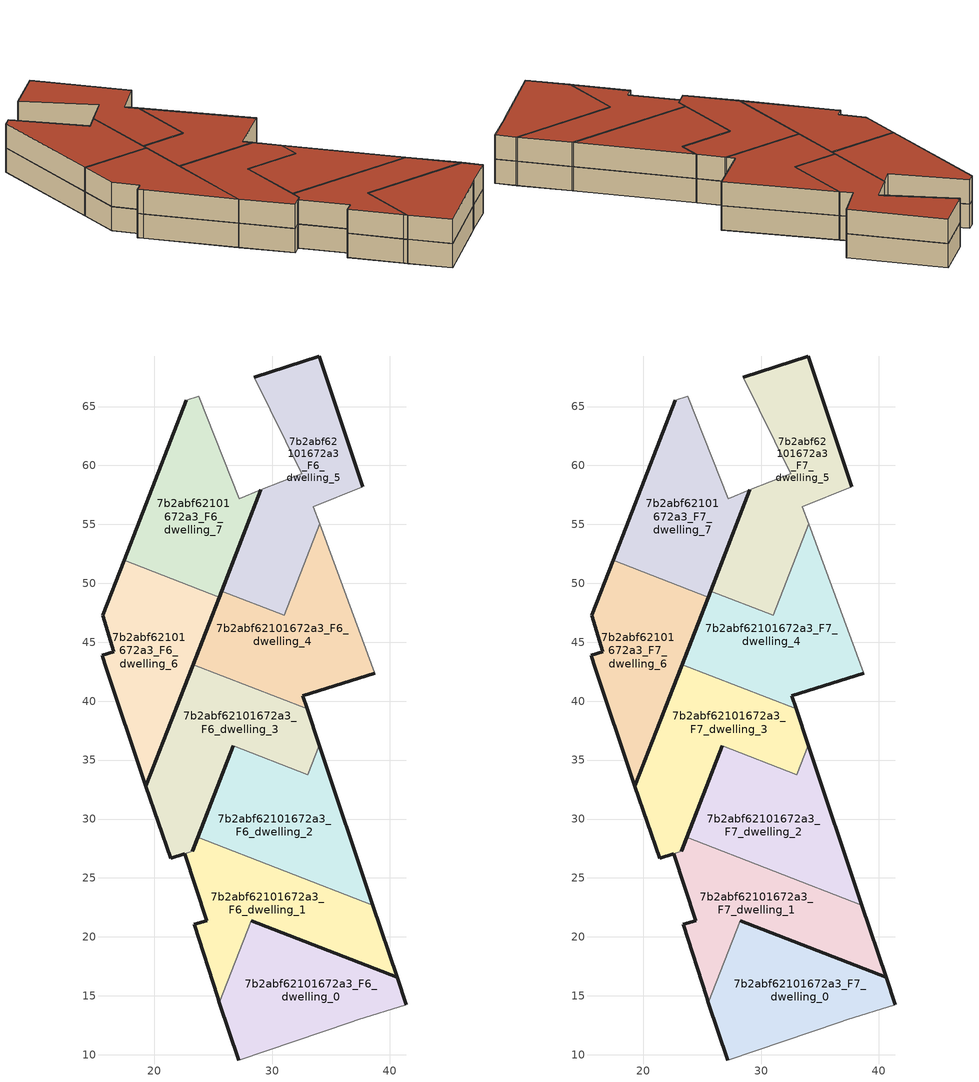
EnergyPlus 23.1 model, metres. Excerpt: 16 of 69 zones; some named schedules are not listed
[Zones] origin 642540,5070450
7b2abf62101672a3_F6_dwelling_0
 floor to 7b2abf62101672a3_F5_dwelling_0 (EU_floor_Construction): 41.4,14.25 40.62,16.57 28.24,21.37 25.54,14.41 27.18,9.55 36.69,12.75 37.29,12.95 z18
 wall outside (EU_wall_Construction): 28.24,21.37 40.62,16.57 41.4,14.25 / 27.18,9.55 25.54,14.41 z18:21
 wall adiabatic (EU_wall_Construction): 41.4,14.25 37.29,12.95 36.69,12.75 27.18,9.55 z18:21
 wall to 7b2abf62101672a3_F6_dwelling_1 (EU_wall_Construction): 25.54,14.41 28.24,21.37 z18:21
7b2abf62101672a3_F6_dwelling_1
 floor to 7b2abf62101672a3_F5_dwelling_1 (EU_floor_Construction): 40.62,16.57 38.56,22.68 23.7,28.46 23.25,27.29 22.58,27.06 24.48,21.38 24.48,21.36 24.46,21.36 23.38,21.06 25.38,14.85 25.54,14.41 28.24,21.37 z18
 wall outside (EU_wall_Construction): 25.54,14.41 25.38,14.85 23.38,21.06 24.46,21.36 24.48,21.36 24.48,21.38 22.58,27.06 / 23.25,27.29 23.7,28.46 / 38.56,22.68 40.62,16.57 28.24,21.37 z18:21
 wall to 7b2abf62101672a3_F6_dwelling_3 (EU_wall_Construction): 22.58,27.06 23.25,27.29 z18:21
 wall to 7b2abf62101672a3_F6_dwelling_2 (EU_wall_Construction): 23.7,28.46 38.56,22.68 z18:21
7b2abf62101672a3_F6_dwelling_2
 floor to 7b2abf62101672a3_F5_dwelling_2 (EU_floor_Construction): 38.56,22.68 34.02,36.24 33.04,33.74 26.71,36.2 23.7,28.46 z18
 wall outside (EU_wall_Construction): 23.7,28.46 26.71,36.2 / 34.02,36.24 38.56,22.68 z18:21
 wall to 7b2abf62101672a3_F6_dwelling_3 (EU_wall_Construction): 26.71,36.2 33.04,33.74 34.02,36.24 z18:21
7b2abf62101672a3_F6_dwelling_3
 floor to 7b2abf62101672a3_F5_dwelling_3 (EU_floor_Construction): 33.04,33.74 34.02,36.24 32.97,39.36 23.31,43.11 19.3,32.8 21.38,26.66 22.58,27.06 23.25,27.29 26.71,36.2 z18
 wall outside (EU_wall_Construction): 22.58,27.06 21.38,26.66 19.3,32.8 23.31,43.11 / 32.97,39.36 34.02,36.24 / 26.71,36.2 23.25,27.29 z18:21
 wall to 7b2abf62101672a3_F6_dwelling_4 (EU_wall_Construction): 23.31,43.11 32.97,39.36 z18:21
7b2abf62101672a3_F6_dwelling_4
 floor to 7b2abf62101672a3_F5_dwelling_4 (EU_floor_Construction): 38.7,42.37 34.03,55.04 31.02,47.28 25.73,49.34 23.31,43.11 32.97,39.36 32.6,40.47 z18
 wall outside (EU_wall_Construction): 38.7,42.37 32.6,40.47 32.97,39.36 / 23.31,43.11 25.73,49.34 z18:21
 wall to 7b2abf62101672a3_F6_dwelling_5 (EU_wall_Construction): 25.73,49.34 31.02,47.28 34.03,55.04 z18:21
 wall adiabatic (EU_wall_Construction): 34.03,55.04 38.7,42.37 z18:21
7b2abf62101672a3_F6_dwelling_5
 floor to 7b2abf62101672a3_F5_dwelling_5 (EU_floor_Construction): 31.02,47.28 34.03,55.04 33.5,56.48 37.7,58.18 34.01,69.29 28.5,67.49 32.5,59.28 29.06,57.92 25.73,49.34 z18
 wall outside (EU_wall_Construction): 25.73,49.34 29.06,57.92 / 28.5,67.49 34.01,69.29 37.7,58.18 z18:21
 wall adiabatic (EU_wall_Construction): 37.7,58.18 33.5,56.48 34.03,55.04 / 29.06,57.92 32.5,59.28 28.5,67.49 z18:21
7b2abf62101672a3_F6_dwelling_6
 floor to 7b2abf62101672a3_F5_dwelling_6 (EU_floor_Construction): 19.3,32.8 25.52,48.82 17.45,51.95 15.64,47.29 16.59,44.18 15.58,43.88 15.79,43.18 z18
 wall outside (EU_wall_Construction): 25.52,48.82 19.3,32.8 15.79,43.18 15.58,43.88 16.59,44.18 15.64,47.29 17.45,51.95 z18:21
 wall to 7b2abf62101672a3_F6_dwelling_7 (EU_wall_Construction): 17.45,51.95 25.52,48.82 z18:21
7b2abf62101672a3_F6_dwelling_7
 floor to 7b2abf62101672a3_F5_dwelling_7 (EU_floor_Construction): 25.52,48.82 29.06,57.92 27.2,57.18 23.8,65.89 22.73,65.53 17.45,51.95 z18
 wall outside (EU_wall_Construction): 29.06,57.92 25.52,48.82 / 17.45,51.95 22.73,65.53 z18:21
 wall adiabatic (EU_wall_Construction): 22.73,65.53 23.8,65.89 27.2,57.18 29.06,57.92 z18:21
7b2abf62101672a3_F7_dwelling_0
 floor to 7b2abf62101672a3_F6_dwelling_0 (EU_floor_Construction): 41.4,14.25 40.62,16.57 28.24,21.37 25.54,14.41 27.18,9.55 36.69,12.75 37.29,12.95 z21
 wall outside (EU_wall_Construction): 28.24,21.37 40.62,16.57 41.4,14.25 / 27.18,9.55 25.54,14.41 z21:24
 wall adiabatic (EU_wall_Construction): 41.4,14.25 37.29,12.95 36.69,12.75 27.18,9.55 z21:24
 wall to 7b2abf62101672a3_F7_dwelling_1 (EU_wall_Construction): 25.54,14.41 28.24,21.37 z21:24
 roof outside (EU_roof_Construction): 40.62,16.57 41.4,14.25 37.29,12.95 36.69,12.75 27.18,9.55 25.54,14.41 28.24,21.37 z24
7b2abf62101672a3_F7_dwelling_1
 floor to 7b2abf62101672a3_F6_dwelling_1 (EU_floor_Construction): 40.62,16.57 38.56,22.68 23.7,28.46 23.25,27.29 22.58,27.06 24.48,21.38 24.48,21.36 24.46,21.36 23.38,21.06 25.38,14.85 25.54,14.41 28.24,21.37 z21
 wall outside (EU_wall_Construction): 25.54,14.41 25.38,14.85 23.38,21.06 24.46,21.36 24.48,21.36 24.48,21.38 22.58,27.06 / 23.25,27.29 23.7,28.46 / 38.56,22.68 40.62,16.57 28.24,21.37 z21:24
 wall to 7b2abf62101672a3_F7_dwelling_3 (EU_wall_Construction): 22.58,27.06 23.25,27.29 z21:24
 wall to 7b2abf62101672a3_F7_dwelling_2 (EU_wall_Construction): 23.7,28.46 38.56,22.68 z21:24
 roof outside (EU_roof_Construction): 38.56,22.68 40.62,16.57 28.24,21.37 25.54,14.41 25.38,14.85 23.38,21.06 24.46,21.36 24.48,21.36 24.48,21.38 22.58,27.06 23.25,27.29 23.7,28.46 z24
7b2abf62101672a3_F7_dwelling_2
 floor to 7b2abf62101672a3_F6_dwelling_2 (EU_floor_Construction): 38.56,22.68 34.02,36.24 33.04,33.74 26.71,36.2 23.7,28.46 z21
 wall outside (EU_wall_Construction): 23.7,28.46 26.71,36.2 / 34.02,36.24 38.56,22.68 z21:24
 wall to 7b2abf62101672a3_F7_dwelling_3 (EU_wall_Construction): 26.71,36.2 33.04,33.74 34.02,36.24 z21:24
 roof outside (EU_roof_Construction): 34.02,36.24 38.56,22.68 23.7,28.46 26.71,36.2 33.04,33.74 z24
7b2abf62101672a3_F7_dwelling_3
 floor to 7b2abf62101672a3_F6_dwelling_3 (EU_floor_Construction): 33.04,33.74 34.02,36.24 32.97,39.36 23.31,43.11 19.3,32.8 21.38,26.66 22.58,27.06 23.25,27.29 26.71,36.2 z21
 wall outside (EU_wall_Construction): 22.58,27.06 21.38,26.66 19.3,32.8 23.31,43.11 / 32.97,39.36 34.02,36.24 / 26.71,36.2 23.25,27.29 z21:24
 wall to 7b2abf62101672a3_F7_dwelling_4 (EU_wall_Construction): 23.31,43.11 32.97,39.36 z21:24
 roof outside (EU_roof_Construction): 32.97,39.36 34.02,36.24 33.04,33.74 26.71,36.2 23.25,27.29 22.58,27.06 21.38,26.66 19.3,32.8 23.31,43.11 z24
7b2abf62101672a3_F7_dwelling_4
 floor to 7b2abf62101672a3_F6_dwelling_4 (EU_floor_Construction): 38.7,42.37 34.03,55.04 31.02,47.28 25.73,49.34 23.31,43.11 32.97,39.36 32.6,40.47 z21
 wall outside (EU_wall_Construction): 38.7,42.37 32.6,40.47 32.97,39.36 / 23.31,43.11 25.73,49.34 z21:24
 wall to 7b2abf62101672a3_F7_dwelling_5 (EU_wall_Construction): 25.73,49.34 31.02,47.28 34.03,55.04 z21:24
 wall adiabatic (EU_wall_Construction): 34.03,55.04 38.7,42.37 z21:24
 roof outside (EU_roof_Construction): 34.03,55.04 38.7,42.37 32.6,40.47 32.97,39.36 23.31,43.11 25.73,49.34 31.02,47.28 z24
7b2abf62101672a3_F7_dwelling_5
 floor to 7b2abf62101672a3_F6_dwelling_5 (EU_floor_Construction): 31.02,47.28 34.03,55.04 33.5,56.48 37.7,58.18 34.01,69.29 28.5,67.49 32.5,59.28 29.06,57.92 25.73,49.34 z21
 wall outside (EU_wall_Construction): 25.73,49.34 29.06,57.92 / 28.5,67.49 34.01,69.29 37.7,58.18 z21:24
 wall adiabatic (EU_wall_Construction): 37.7,58.18 33.5,56.48 34.03,55.04 / 29.06,57.92 32.5,59.28 28.5,67.49 z21:24
 roof outside (EU_roof_Construction): 34.01,69.29 37.7,58.18 33.5,56.48 34.03,55.04 31.02,47.28 25.73,49.34 29.06,57.92 32.5,59.28 28.5,67.49 z24
7b2abf62101672a3_F7_dwelling_6
 floor to 7b2abf62101672a3_F6_dwelling_6 (EU_floor_Construction): 19.3,32.8 25.52,48.82 17.45,51.95 15.64,47.29 16.59,44.18 15.58,43.88 15.79,43.18 z21
 wall outside (EU_wall_Construction): 25.52,48.82 19.3,32.8 15.79,43.18 15.58,43.88 16.59,44.18 15.64,47.29 17.45,51.95 z21:24
 wall to 7b2abf62101672a3_F7_dwelling_7 (EU_wall_Construction): 17.45,51.95 25.52,48.82 z21:24
 roof outside (EU_roof_Construction): 25.52,48.82 19.3,32.8 15.79,43.18 15.58,43.88 16.59,44.18 15.64,47.29 17.45,51.95 z24
7b2abf62101672a3_F7_dwelling_7
 floor to 7b2abf62101672a3_F6_dwelling_7 (EU_floor_Construction): 25.52,48.82 29.06,57.92 27.2,57.18 23.8,65.89 22.73,65.53 17.45,51.95 z21
 wall outside (EU_wall_Construction): 29.06,57.92 25.52,48.82 / 17.45,51.95 22.73,65.53 z21:24
 wall adiabatic (EU_wall_Construction): 22.73,65.53 23.8,65.89 27.2,57.18 29.06,57.92 z21:24
 roof outside (EU_roof_Construction): 23.8,65.89 27.2,57.18 29.06,57.92 25.52,48.82 17.45,51.95 22.73,65.53 z24
[Building]
EU S2 Campaign: North Axis=0; Terrain=City; Solar Distribution=FullExterior
[Site:Location]
Lyon-Bron: Latitude=45.75; Longitude=5; Time Zone=1; Elevation=198
[SizingPeriod:WeatherFileDays]
AnnualSizingPeriod: Begin Month=1; Begin Day of Month=1; End Month=12; End Day of Month=31; Day of Week for Start Day=Monday; Use Weather File Daylight Saving Period=No; Use Weather File Rain and Snow Indicators=No
[MATERIAL]
EU_InternalMass_Material: Roughness=MediumRough; Thickness=0.1; Conductivity=1; Density=1800; Specific Heat=900; Thermal Absorptance=0.9; Solar Absorptance=0.7; Visible Absorptance=0.7
[MATERIAL:NOMASS] Roughness=MediumRough; Thermal Absorptance=0.9; Solar Absorptance=0.7; Visible Absorptance=0.7
Name | Thermal Resistance
EU_wall_NoMass | 1.97775
EU_roof_NoMass | 1.81626
EU_floor_NoMass | 1.84812
[CONSTRUCTION]
EU_wall_Construction: EU_wall_NoMass
EU_roof_Construction: EU_roof_NoMass
EU_floor_Construction: EU_floor_NoMass
EU_InternalMass_Construction: EU_InternalMass_Material
[ZONE] Type=1; Multiplier=1; Ceiling Height=autocalculate; Floor Area=autocalculate; Part of Total Floor Area=Yes
Name | Volume
7b2abf62101672a3_F6_dwelling_0; 7b2abf62101672a3_F7_dwelling_0 | 317.718
7b2abf62101672a3_F6_dwelling_1; 7b2abf62101672a3_F7_dwelling_1 | 321.059
7b2abf62101672a3_F6_dwelling_2; 7b2abf62101672a3_F7_dwelling_2 | 320.123
7b2abf62101672a3_F6_dwelling_3; 7b2abf62101672a3_F7_dwelling_3 | 337.227
7b2abf62101672a3_F6_dwelling_4; 7b2abf62101672a3_F7_dwelling_4 | 338.095
7b2abf62101672a3_F6_dwelling_5; 7b2abf62101672a3_F7_dwelling_5 | 353.594
7b2abf62101672a3_F6_dwelling_6; 7b2abf62101672a3_F7_dwelling_6 | 303.576
7b2abf62101672a3_F6_dwelling_7; 7b2abf62101672a3_F7_dwelling_7 | 303.581
[INTERNALMASS] Construction=EU_InternalMass_Construction
Name | Zone or ZoneList | Surface Area
7b2abf62101672a3_F6_dwelling_0_EU_InternalMass | 7b2abf62101672a3_F6_dwelling_0 | 122.421
7b2abf62101672a3_F6_dwelling_1_EU_InternalMass | 7b2abf62101672a3_F6_dwelling_1 | 120.86
7b2abf62101672a3_F6_dwelling_2_EU_InternalMass | 7b2abf62101672a3_F6_dwelling_2 | 121.286
7b2abf62101672a3_F6_dwelling_3_EU_InternalMass | 7b2abf62101672a3_F6_dwelling_3 | 121.634
7b2abf62101672a3_F6_dwelling_4_EU_InternalMass | 7b2abf62101672a3_F6_dwelling_4 | 121.998
7b2abf62101672a3_F6_dwelling_5_EU_InternalMass | 7b2abf62101672a3_F6_dwelling_5 | 121.64
7b2abf62101672a3_F6_dwelling_6_EU_InternalMass | 7b2abf62101672a3_F6_dwelling_6 | 121.634
7b2abf62101672a3_F6_dwelling_7_EU_InternalMass | 7b2abf62101672a3_F6_dwelling_7 | 121.649
7b2abf62101672a3_F7_dwelling_0_EU_InternalMass | 7b2abf62101672a3_F7_dwelling_0 | 122.421
7b2abf62101672a3_F7_dwelling_1_EU_InternalMass | 7b2abf62101672a3_F7_dwelling_1 | 120.86
7b2abf62101672a3_F7_dwelling_2_EU_InternalMass | 7b2abf62101672a3_F7_dwelling_2 | 121.286
7b2abf62101672a3_F7_dwelling_3_EU_InternalMass | 7b2abf62101672a3_F7_dwelling_3 | 121.634
7b2abf62101672a3_F7_dwelling_4_EU_InternalMass | 7b2abf62101672a3_F7_dwelling_4 | 121.998
7b2abf62101672a3_F7_dwelling_5_EU_InternalMass | 7b2abf62101672a3_F7_dwelling_5 | 121.64
7b2abf62101672a3_F7_dwelling_6_EU_InternalMass | 7b2abf62101672a3_F7_dwelling_6 | 121.634
7b2abf62101672a3_F7_dwelling_7_EU_InternalMass | 7b2abf62101672a3_F7_dwelling_7 | 121.649
[OTHEREQUIPMENT] Fuel Type=Electricity; Design Level Calculation Method=Watts/Area; Power per Zone Floor Area=1; Fraction Latent=0; Fraction Radiant=0; Fraction Lost=0; Carbon Dioxide Generation Rate=0; EndUse Subcategory=EU_Step8_InternalGains
Name | Zone or ZoneList or Space or SpaceList | Schedule
EU_Step8_InternalGain_7b2abf62101672a3_F6_dwelling_0_f000 | 7b2abf62101672a3_F6_dwelling_0 | EU_Step8_GainSchedule_7b2abf62101672a3_F6_dwelling_0_f000
EU_Step8_InternalGain_7b2abf62101672a3_F6_dwelling_1_f000 | 7b2abf62101672a3_F6_dwelling_1 | EU_Step8_GainSchedule_7b2abf62101672a3_F6_dwelling_1_f000
EU_Step8_InternalGain_7b2abf62101672a3_F6_dwelling_2_f000 | 7b2abf62101672a3_F6_dwelling_2 | EU_Step8_GainSchedule_7b2abf62101672a3_F6_dwelling_2_f000
EU_Step8_InternalGain_7b2abf62101672a3_F6_dwelling_3_f000 | 7b2abf62101672a3_F6_dwelling_3 | EU_Step8_GainSchedule_7b2abf62101672a3_F6_dwelling_3_f000
EU_Step8_InternalGain_7b2abf62101672a3_F6_dwelling_4_f000 | 7b2abf62101672a3_F6_dwelling_4 | EU_Step8_GainSchedule_7b2abf62101672a3_F6_dwelling_4_f000
EU_Step8_InternalGain_7b2abf62101672a3_F6_dwelling_5_f000 | 7b2abf62101672a3_F6_dwelling_5 | EU_Step8_GainSchedule_7b2abf62101672a3_F6_dwelling_5_f000
EU_Step8_InternalGain_7b2abf62101672a3_F6_dwelling_6_f000 | 7b2abf62101672a3_F6_dwelling_6 | EU_Step8_GainSchedule_7b2abf62101672a3_F6_dwelling_6_f000
EU_Step8_InternalGain_7b2abf62101672a3_F6_dwelling_7_f000 | 7b2abf62101672a3_F6_dwelling_7 | EU_Step8_GainSchedule_7b2abf62101672a3_F6_dwelling_7_f000
EU_Step8_InternalGain_7b2abf62101672a3_F7_dwelling_0_f000 | 7b2abf62101672a3_F7_dwelling_0 | EU_Step8_GainSchedule_7b2abf62101672a3_F7_dwelling_0_f000
EU_Step8_InternalGain_7b2abf62101672a3_F7_dwelling_1_f000 | 7b2abf62101672a3_F7_dwelling_1 | EU_Step8_GainSchedule_7b2abf62101672a3_F7_dwelling_1_f000
EU_Step8_InternalGain_7b2abf62101672a3_F7_dwelling_2_f000 | 7b2abf62101672a3_F7_dwelling_2 | EU_Step8_GainSchedule_7b2abf62101672a3_F7_dwelling_2_f000
EU_Step8_InternalGain_7b2abf62101672a3_F7_dwelling_3_f000 | 7b2abf62101672a3_F7_dwelling_3 | EU_Step8_GainSchedule_7b2abf62101672a3_F7_dwelling_3_f000
EU_Step8_InternalGain_7b2abf62101672a3_F7_dwelling_4_f000 | 7b2abf62101672a3_F7_dwelling_4 | EU_Step8_GainSchedule_7b2abf62101672a3_F7_dwelling_4_f000
EU_Step8_InternalGain_7b2abf62101672a3_F7_dwelling_5_f000 | 7b2abf62101672a3_F7_dwelling_5 | EU_Step8_GainSchedule_7b2abf62101672a3_F7_dwelling_5_f000
EU_Step8_InternalGain_7b2abf62101672a3_F7_dwelling_6_f000 | 7b2abf62101672a3_F7_dwelling_6 | EU_Step8_GainSchedule_7b2abf62101672a3_F7_dwelling_6_f000
EU_Step8_InternalGain_7b2abf62101672a3_F7_dwelling_7_f000 | 7b2abf62101672a3_F7_dwelling_7 | EU_Step8_GainSchedule_7b2abf62101672a3_F7_dwelling_7_f000
[ZONEVENTILATION:DESIGNFLOWRATE] Schedule=EU_AlwaysOn; Design Flow Rate Calculation Method=AirChanges/Hour; Air Changes per Hour=0.759424; Ventilation Type=Natural; Fan Pressure Rise=0; Fan Total Efficiency=1; Constant Term Coefficient=1; Temperature Term Coefficient=0; Velocity Term Coefficient=0; Velocity Squared Term Coefficient=0; Minimum Indoor Temperature=-100; Maximum Indoor Temperature=100; Delta Temperature=-100; Minimum Outdoor Temperature=-100; Maximum Outdoor Temperature=100; Maximum Wind Speed=40
Name | Zone or ZoneList or Space or SpaceList
EU_ConstantAir_7b2abf62101672a3_F6_dwelling_0 | 7b2abf62101672a3_F6_dwelling_0
EU_ConstantAir_7b2abf62101672a3_F6_dwelling_1 | 7b2abf62101672a3_F6_dwelling_1
EU_ConstantAir_7b2abf62101672a3_F6_dwelling_2 | 7b2abf62101672a3_F6_dwelling_2
EU_ConstantAir_7b2abf62101672a3_F6_dwelling_3 | 7b2abf62101672a3_F6_dwelling_3
EU_ConstantAir_7b2abf62101672a3_F6_dwelling_4 | 7b2abf62101672a3_F6_dwelling_4
EU_ConstantAir_7b2abf62101672a3_F6_dwelling_5 | 7b2abf62101672a3_F6_dwelling_5
EU_ConstantAir_7b2abf62101672a3_F6_dwelling_6 | 7b2abf62101672a3_F6_dwelling_6
EU_ConstantAir_7b2abf62101672a3_F6_dwelling_7 | 7b2abf62101672a3_F6_dwelling_7
EU_ConstantAir_7b2abf62101672a3_F7_dwelling_0 | 7b2abf62101672a3_F7_dwelling_0
EU_ConstantAir_7b2abf62101672a3_F7_dwelling_1 | 7b2abf62101672a3_F7_dwelling_1
EU_ConstantAir_7b2abf62101672a3_F7_dwelling_2 | 7b2abf62101672a3_F7_dwelling_2
EU_ConstantAir_7b2abf62101672a3_F7_dwelling_3 | 7b2abf62101672a3_F7_dwelling_3
EU_ConstantAir_7b2abf62101672a3_F7_dwelling_4 | 7b2abf62101672a3_F7_dwelling_4
EU_ConstantAir_7b2abf62101672a3_F7_dwelling_5 | 7b2abf62101672a3_F7_dwelling_5
EU_ConstantAir_7b2abf62101672a3_F7_dwelling_6 | 7b2abf62101672a3_F7_dwelling_6
EU_ConstantAir_7b2abf62101672a3_F7_dwelling_7 | 7b2abf62101672a3_F7_dwelling_7
[HVACTEMPLATE:ZONE:IDEALLOADSAIRSYSTEM] System Availability Schedule=EU_AlwaysOn; Maximum Heating Supply Air Temperature=50; Minimum Cooling Supply Air Temperature=13; Maximum Heating Supply Air Humidity Ratio=0.0156; Minimum Cooling Supply Air Humidity Ratio=0.0077; Heating Limit=NoLimit; Cooling Limit=NoLimit; Heating Availability Schedule=EU_AlwaysOn; Cooling Availability Schedule=EU_CoolingOff; Dehumidification Control Type=ConstantSensibleHeatRatio; Cooling Sensible Heat Ratio=0.7; Dehumidification Setpoint=60; Humidification Control Type=None; Humidification Setpoint=30; Outdoor Air Method=None; Outdoor Air Flow Rate per Person=0.00944; Outdoor Air Flow Rate per Zone Floor Area=0; Outdoor Air Flow Rate per Zone=0; Demand Controlled Ventilation Type=None; Outdoor Air Economizer Type=NoEconomizer; Heat Recovery Type=None; Sensible Heat Recovery Effectiveness=0.7; Latent Heat Recovery Effectiveness=0.65
Name | Template Thermostat
7b2abf62101672a3_F6_dwelling_0 | EU_HeatOnly_7b2abf62101672a3_F6_dwelling_0
7b2abf62101672a3_F6_dwelling_1 | EU_HeatOnly_7b2abf62101672a3_F6_dwelling_1
7b2abf62101672a3_F6_dwelling_2 | EU_HeatOnly_7b2abf62101672a3_F6_dwelling_2
7b2abf62101672a3_F6_dwelling_3 | EU_HeatOnly_7b2abf62101672a3_F6_dwelling_3
7b2abf62101672a3_F6_dwelling_4 | EU_HeatOnly_7b2abf62101672a3_F6_dwelling_4
7b2abf62101672a3_F6_dwelling_5 | EU_HeatOnly_7b2abf62101672a3_F6_dwelling_5
7b2abf62101672a3_F6_dwelling_6 | EU_HeatOnly_7b2abf62101672a3_F6_dwelling_6
7b2abf62101672a3_F6_dwelling_7 | EU_HeatOnly_7b2abf62101672a3_F6_dwelling_7
7b2abf62101672a3_F7_dwelling_0 | EU_HeatOnly_7b2abf62101672a3_F7_dwelling_0
7b2abf62101672a3_F7_dwelling_1 | EU_HeatOnly_7b2abf62101672a3_F7_dwelling_1
7b2abf62101672a3_F7_dwelling_2 | EU_HeatOnly_7b2abf62101672a3_F7_dwelling_2
7b2abf62101672a3_F7_dwelling_3 | EU_HeatOnly_7b2abf62101672a3_F7_dwelling_3
7b2abf62101672a3_F7_dwelling_4 | EU_HeatOnly_7b2abf62101672a3_F7_dwelling_4
7b2abf62101672a3_F7_dwelling_5 | EU_HeatOnly_7b2abf62101672a3_F7_dwelling_5
7b2abf62101672a3_F7_dwelling_6 | EU_HeatOnly_7b2abf62101672a3_F7_dwelling_6
7b2abf62101672a3_F7_dwelling_7 | EU_HeatOnly_7b2abf62101672a3_F7_dwelling_7
